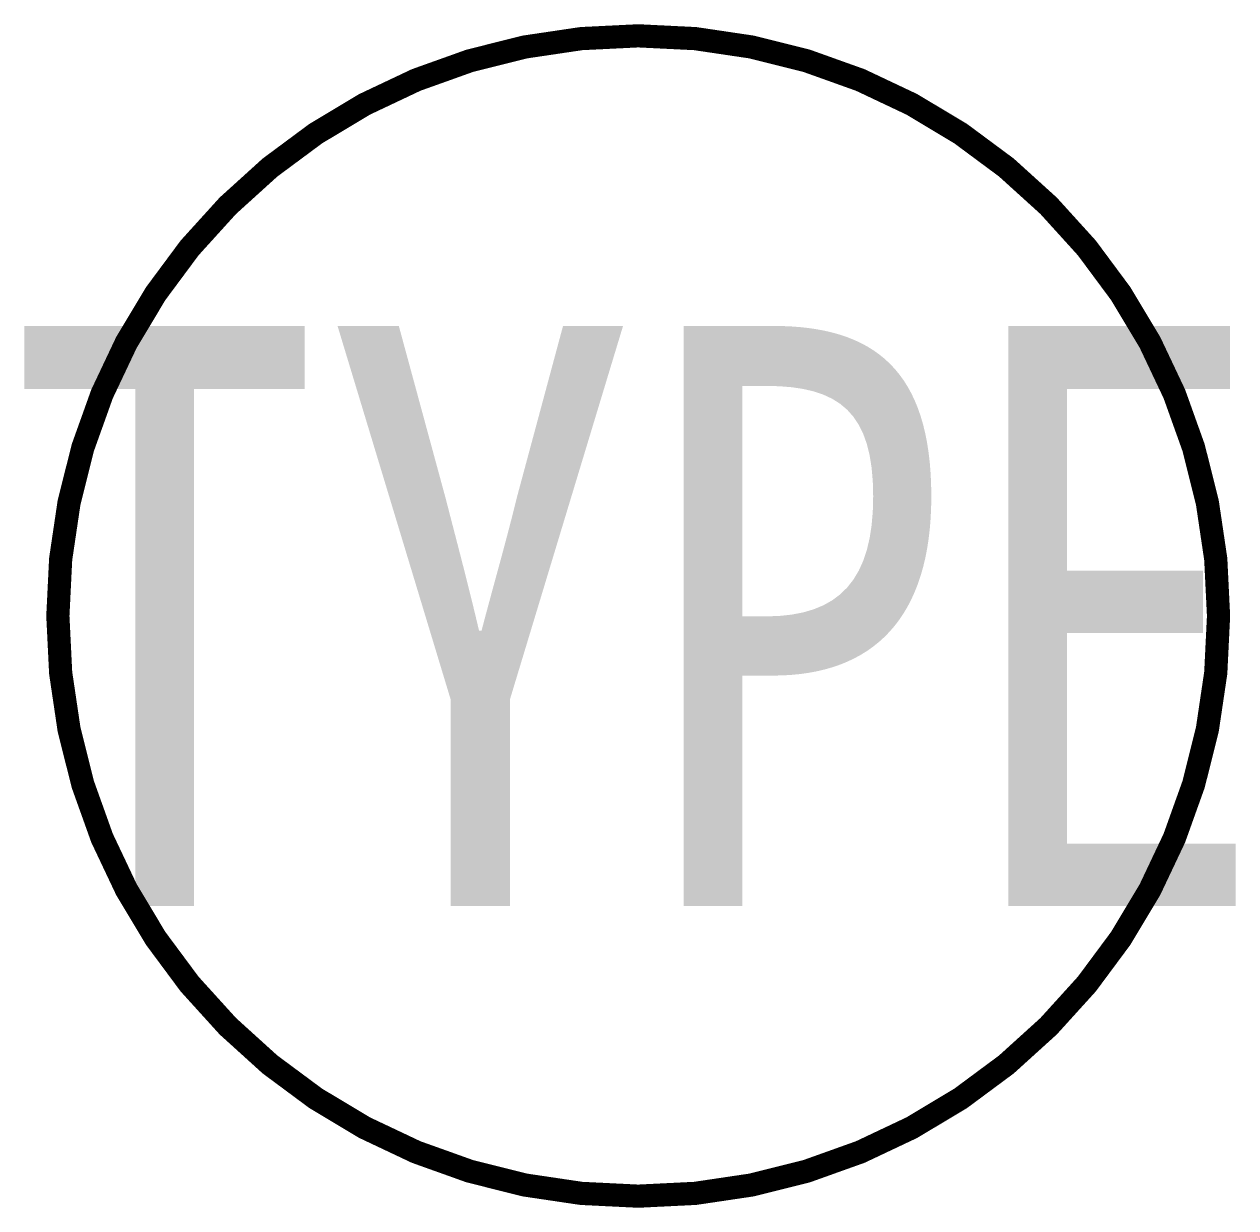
# Model space of a CAD drawing. Header units: inches. Extents: x -2.64 to 2.57, y -2.55 to 2.55.
import ezdxf
from ezdxf.enums import TextEntityAlignment as Align

# ---------------------------------------------------------------- set-up
doc = ezdxf.new("R2010")
doc.units = ezdxf.units.IN
doc.header["$MEASUREMENT"] = 0
doc.styles.add('HZ', font='', dxfattribs={"width": 0.8})
doc.styles.get('HZ').set_extended_font_data('SimSun')

msp = doc.modelspace()

# ---------------------------------------------------------------- linework, layer by layer
at = {"const_width": 0.1}
msp.add_lwpolyline([(-2.5, 0, 1), (2.5, 0, 1)], format="xyb", close=True, dxfattribs=at)

# ---------------------------------------------------------------- texts
at = {"style": 'HZ', "width": 0.8}
msp.add_attdef('TYPE', text='12', height=2.5, dxfattribs=at).set_placement((0, 0), align=Align.MIDDLE_CENTER)

doc.saveas('drawing.dxf')
